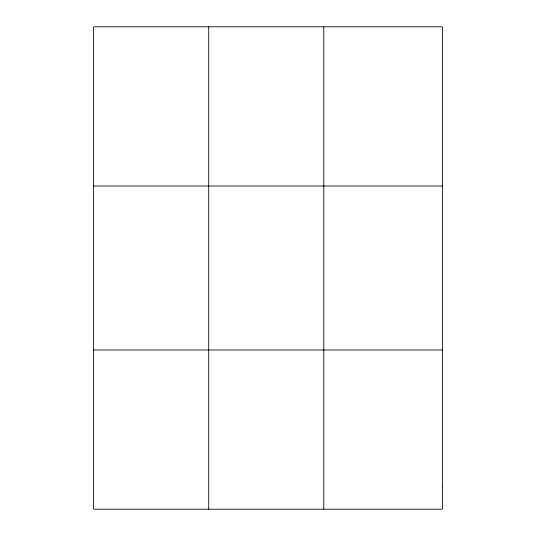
<?xml version="1.0" encoding="UTF-8"?>
<svg xmlns="http://www.w3.org/2000/svg" width="536" height="536" viewBox="0 0 536 536"><rect width="100%" height="100%" fill="white"/><g stroke="black" fill="none" stroke-linecap="round" stroke-linejoin="round"><path stroke-width="0.8" d="M208.712 26.8L208.712 509.2M323.804 26.8L323.804 509.2M93.612 185.992L442.388 185.992M93.612 350.008L442.388 350.008M442.388 486.46L442.388 509.2L93.612 509.2L93.612 26.8L442.388 26.8L442.388 486.46"/></g></svg>
